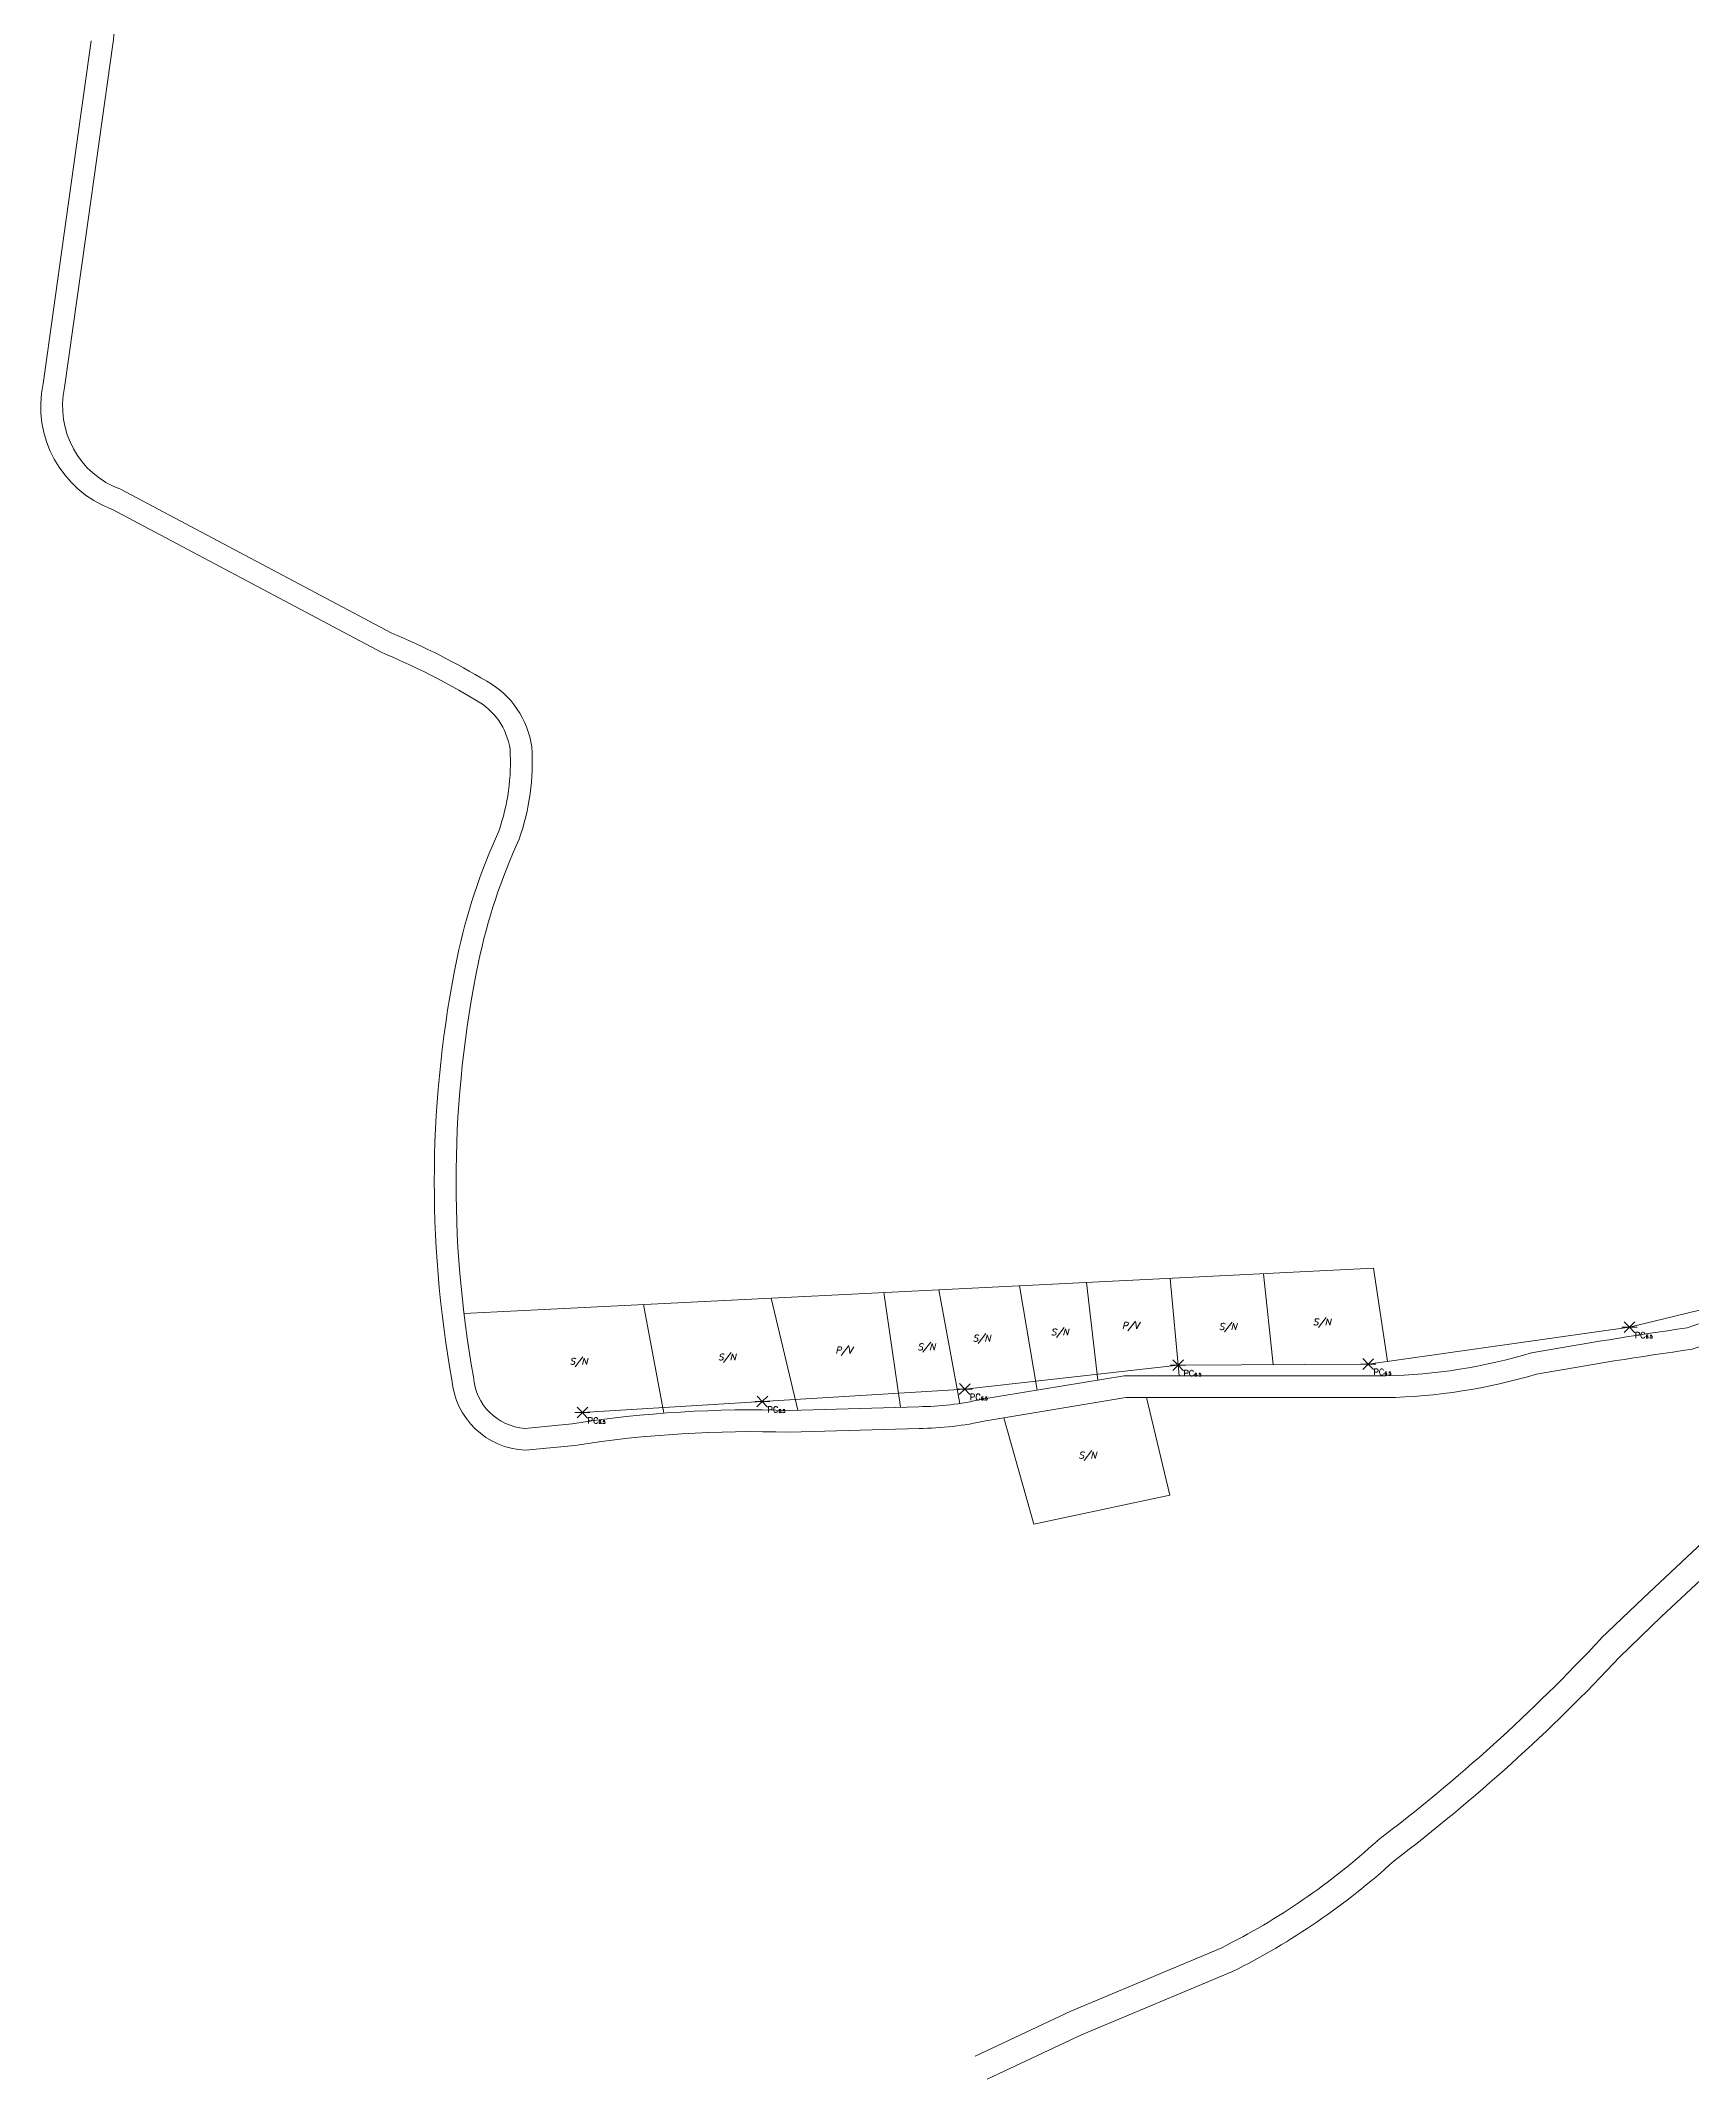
# Model space of a CAD drawing. Header units: metres. Extents: x 383199 to 385363, y 1493349 to 1497259.
# Drawn here: x 383337.9 to 383716.7, y 1493439.5 to 1493907 of the extents above; entities that cross this region are included whole.
import ezdxf
from ezdxf.enums import TextEntityAlignment as Align

# ---------------------------------------------------------------- set-up
doc = ezdxf.new("R2010")
doc.units = ezdxf.units.M
for name, color, linetype, lineweight in [('_ADDRESSDIBUJO', 7, 'Continuous', 0), ('_LOTLINE', 4, 'Continuous', 0), ('_POLEPED', 7, 'Continuous', 0), ('_STRAND', 3, 'Continuous', 0)]:
    doc.layers.add(name, color=color, linetype=linetype, lineweight=lineweight)
doc.styles.add('Address', font='ITALICS.shx', dxfattribs={"height": 1.5})
doc.styles.add('StrandDistance0', font='ENGINEERING.shx', dxfattribs={"height": 1.5})

# ---------------------------------------------------------------- blocks, each defined once
blk = doc.blocks.new('PC6.5')
at = {"layer": '_POLEPED', "color": 1}
for p, q in [((-1.74, 0), (0, 0)), ((-1.24, -1.22), (0, 0)), ((-1.19, 1.27), (0, 0)), ((0, 0), (1.24, 1.22)), ((0, 0), (1.74, 0)), ((0, 0), (1.19, -1.27))]:
    blk.add_line(p, q, dxfattribs=at)
at = {"layer": '_POLEPED', "linetype": 'Continuous', "attachment_point": 7, "rotation": 359.6478, "line_spacing_factor": 0.72, "style": 'StrandDistance0'}
for s, insert, char_height in [('\\Fromans;PC', (1.18, -2.51), 1.3914), ('\\Fromans;6.5', (3.72, -2.51), 0.7317)]:
    blk.add_mtext(s, dxfattribs=dict(at, insert=insert, char_height=char_height))
blk = doc.blocks.new('SN')
at = {"layer": '_ADDRESSDIBUJO', "color": 7, "linetype": 'Continuous', "lineweight": 0, "style": 'Address'}
blk.add_text('S/N', height=1.5, dxfattribs=at).set_placement((2, 0), align=Align.CENTER)
blk = doc.blocks.new('PV')
at = {"layer": '_ADDRESSDIBUJO', "color": 7, "linetype": 'Continuous', "lineweight": 0, "style": 'Address'}
blk.add_text('P/V', height=1.5, dxfattribs=at).set_placement((2.09, 0.23), align=Align.CENTER)

msp = doc.modelspace()

# ---------------------------------------------------------------- linework, layer by layer
at = {"layer": '_LOTLINE'}
for p, q in [((383343.2, 1493862.28), (383349.49, 1493907.02)), ((383343.2, 1493862.28), (383349.49, 1493907.02)), ((383338.44, 1493828.37), (383343.2, 1493862.28)), ((383338.44, 1493828.37), (383343.2, 1493862.28)), ((383416.1, 1493766.73), (383354.16, 1493799.58)), ((383416.1, 1493766.73), (383354.16, 1493799.58)), ((383434.96, 1493615.09), (383643.58, 1493625.46)), ((383566.46, 1493597.52), (383562.38, 1493621.43)), ((383580.36, 1493599.81), (383577.73, 1493622.19)), ((383599.01, 1493600.8), (383596.93, 1493623.14)), ((383620.57, 1493603.37), (383618.34, 1493624.21)), ((383646.79, 1493604.13), (383643.58, 1493625.46)), ((383480.84, 1493592.24), (383476.16, 1493617.14)), ((383511.54, 1493592.92), (383505.42, 1493618.6)), ((383535.08, 1493593.61), (383531.23, 1493619.88)), ((383548.68, 1493594.46), (383543.86, 1493620.51)), ((383736.41, 1493613.77), (383716.69, 1493606.9)), ((383736.41, 1493613.77), (383716.69, 1493606.9)), ((383586.81, 1493595.8), (383554.67, 1493590.51)), ((383586.81, 1493595.8), (383554.67, 1493590.51)), ((383616.87, 1493595.8), (383586.81, 1493595.8)), ((383616.87, 1493595.8), (383586.81, 1493595.8)), ((383596.87, 1493573.44), (383591.49, 1493595.8)), ((383646.43, 1493595.8), (383616.87, 1493595.8)), ((383646.43, 1493595.8), (383616.87, 1493595.8)), ((383539.35, 1493588.73), (383509.62, 1493587.87)), ((383539.35, 1493588.73), (383509.62, 1493587.87)), ((383558.78, 1493591.19), (383565.68, 1493566.79)), ((383460.39, 1493584.86), (383449.04, 1493583.74)), ((383460.39, 1493584.86), (383449.04, 1493583.74)), ((383565.68, 1493566.79), (383596.87, 1493573.44)), ((383705.51, 1493549.92), (383722.9, 1493566.2)), ((383709.64, 1493545.57), (383726.81, 1493561.65)), ((383695.75, 1493540.52), (383705.51, 1493549.92)), ((383700.03, 1493536.31), (383709.64, 1493545.57)), ((383574.19, 1493455.11), (383608.76, 1493469.64)), ((383576.63, 1493449.62), (383611.26, 1493464.18)), ((383552.19, 1493444.78), (383574.19, 1493455.11)), ((383554.99, 1493439.47), (383576.63, 1493449.62))]:
    msp.add_line(p, q, dxfattribs=at)
msp.add_lwpolyline([(383734.9, 1493618.54), (383715.5, 1493611.79, 0.008543), (383679.82, 1493606.07, -0.067999), (383646.38, 1493600.8), (383616.87, 1493600.8), (383586.4, 1493600.8), (383553.71, 1493595.42, -0.054977), (383539.26, 1493593.73), (383509.62, 1493592.87, 0.046051), (383459.76, 1493589.82), (383448.93, 1493588.76, -0.374539), (383437.15, 1493600.54, -0.095649), (383438.28, 1493695.68, -0.054887), (383447.6, 1493723.88, 0.101907), (383450.51, 1493745.04, 0.235132), (383440.18, 1493760.14, 0.033833), (383418.25, 1493771.25), (383356.21, 1493804.15, -0.376225), (383343.37, 1493827.5), (383348.16, 1493861.59), (383354.43, 1493906.24, 0.210587), (383350.61, 1493921.7, 0.039155)], format="xyb", dxfattribs=at)
for centre, radius, start, end in [((383363.1, 1493823.15), 25.21, 168.0386, 249.209), ((383363.1, 1493823.15), 25.21, 168.0386, 249.209), ((383347.25, 1493603.82), 176.86, 59.2472, 67.0912), ((383347.25, 1493603.82), 176.86, 59.2472, 67.0912), ((383430.18, 1493742.22), 15.52, 8.5272, 61.0608), ((383430.18, 1493742.22), 15.52, 8.5272, 61.0608), ((383397.68, 1493741.52), 47.94, 340.8005, 3.5955), ((383397.68, 1493741.52), 47.94, 340.8005, 3.5955), ((383571, 1493667.47), 140.69, 155.5273, 168.0069), ((383571, 1493667.47), 140.69, 155.5273, 168.0069), ((383684.12, 1493645.19), 255.97, 168.3891, 190.1906), ((383684.12, 1493645.19), 255.97, 168.3891, 190.1906), ((383864.86, 1492564.9), 1052.49, 98.09307, 100.06156), ((383864.86, 1492564.9), 1052.49, 98.09307, 100.06156), ((383449.8, 1493601.41), 17.68, 184.8974, 267.5313), ((383449.8, 1493601.41), 17.68, 184.8974, 267.5313), ((383643.81, 1493725.82), 130.05, 271.1543, 286.6079), ((383643.81, 1493725.82), 130.05, 271.1543, 286.6079), ((383538.84, 1493660.07), 71.34, 270.411, 282.8229), ((383538.84, 1493660.07), 71.34, 270.411, 282.8229), ((383501.19, 1493321.24), 266.76, 88.1893, 98.7976), ((383501.19, 1493321.24), 266.76, 88.1893, 98.7976), ((383398.89, 1493817.54), 406.04, 307.213, 316.9798), ((383398.89, 1493817.54), 412.04, 307.2514, 316.9577), ((383539.46, 1493608.71), 155.38, 296.4887, 312.5137), ((383539.46, 1493608.71), 161.38, 296.4195, 312.4145)]:
    msp.add_arc(centre, radius, start, end, dxfattribs=at)
at = {"layer": '_STRAND'}
for p, q in [((383727.7, 1493618.13), (383702.3, 1493611.95)), ((383702.3, 1493611.95), (383642.36, 1493603.51)), ((383598.78, 1493603.23), (383549.81, 1493597.77)), ((383642.36, 1493603.51), (383598.78, 1493603.23)), ((383549.81, 1493597.77), (383503.39, 1493594.89)), ((383503.39, 1493594.89), (383462.13, 1493592.37))]:
    msp.add_line(p, q, dxfattribs=at)

# ---------------------------------------------------------------- block references
at = {"layer": '_LOTLINE', "zscale": 0.001}
for name, p in [('SN', (383569.61, 1493610.1)), ('PV', (383585.74, 1493611.36)), ('SN', (383608.16, 1493611.36)), ('SN', (383629.74, 1493612.41)), ('PV', (383519.99, 1493605.71)), ('SN', (383539.02, 1493606.71)), ('SN', (383551.7, 1493608.71)), ('SN', (383459.25, 1493603.38)), ('SN', (383493.29, 1493604.38)), ('SN', (383575.97, 1493581.86))]:
    msp.add_blockref(name, p, dxfattribs=at)
at = {"layer": '_POLEPED', "zscale": 0.001}
for p in [(383702.3, 1493611.95), (383598.78, 1493603.23), (383642.36, 1493603.51), (383549.81, 1493597.77), (383462.13, 1493592.37), (383503.39, 1493594.89)]:
    msp.add_blockref('PC6.5', p, dxfattribs=at)

doc.saveas('drawing.dxf')
